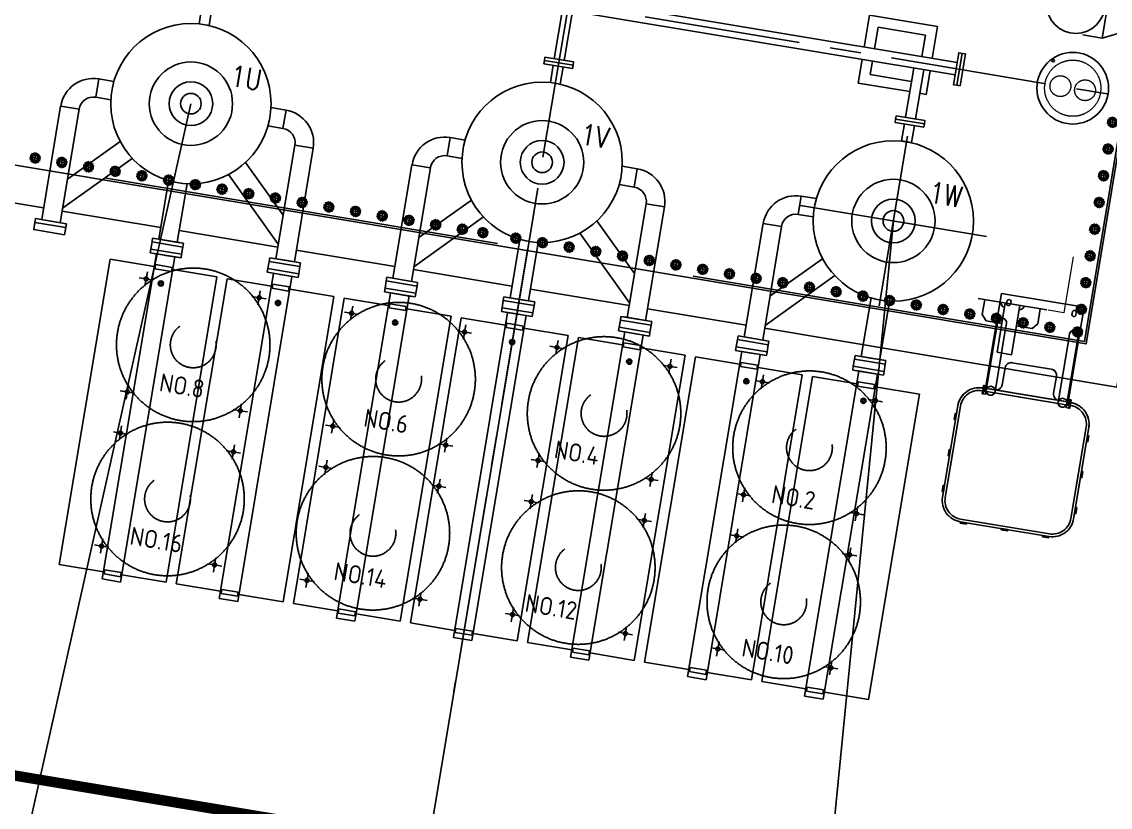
# Model space of a CAD drawing. Header units: millimetres. Extents: x 6239764 to 13047540, y 367704 to 979893.
# Drawn here: x 8304455 to 8309682, y 402356 to 406126 of the extents above; entities that cross this region are included whole.
import ezdxf
from ezdxf.enums import TextEntityAlignment as Align

# ---------------------------------------------------------------- set-up
doc = ezdxf.new("R2010")
doc.units = ezdxf.units.MM
doc.header["$LTSCALE"] = 300
for name, pattern in [('AM_ISO08W050', [18, 12, -1.5, 3, -1.5]), ('AM_ISO08W050X2', [9, 6, -0.75, 1.5, -0.75]), ('CENTER', [2, 1.25, -0.25, 0.25, -0.25]), ('DASHED', [0.75, 0.5, -0.25]), ('HIDDEN', [9.525, 6.35, -3.175])]:
    doc.linetypes.add(name, pattern=pattern)
for name, color, linetype in [('1', 7, 'Continuous'), ('25  杶奪', 114, 'Continuous'), ('30  俋窒眈燊\\M+00000D', 3, 'Continuous'), ('COOLING', 41, 'Continuous'), ('M30', 3, 'Continuous'), ('PIPE', 161, 'Continuous'), ('膘\\M+00000\\M+00000\\M+00000-2', 40, 'Continuous')]:
    doc.layers.add(name, color=color, linetype=linetype)
for name, color, linetype, lineweight in [('AM_0N', 7, 'Continuous', 50), ('AM_12N', 7, 'Continuous', 50), ('AM_7', 4, 'AM_ISO08W050', 25), ('AM_7N', 4, 'AM_ISO08W050', 25), ('AM_INV', 253, 'Continuous', 0), ('FAN-AM_0', 7, 'Continuous', 50), ('LV BUSHING-AM_4', 3, 'Continuous', 25), ('SX', 3, 'Continuous', 30), ('tank-AM_0', 7, 'Continuous', 50)]:
    doc.layers.add(name, color=color, linetype=linetype, lineweight=lineweight)
doc.styles.add('ACISOTS', font='isocp.shx', dxfattribs={"height": 1, "bigfont": 'chineset.shx'})
doc.styles.get("Standard").update_dxf_attribs({"font": 'txt8.shx', "width": 0.7, "bigfont": 'hztxt_ii.shx'})

# ---------------------------------------------------------------- blocks, each defined once
blk = doc.blocks.new('A$C1C76hucg')
at = {"layer": 'COOLING'}
for p, q in [((-7513.8, 3324.4), (-7603.8, 3324.4)), ((-7603.8, 3324.4), (-7603.8, 1742.4)), ((-7598.8, 3299.4), (-7598.8, 3279.4)), ((-7598.8, 3299.4), (-7518.8, 3299.4)), ((-7518.8, 3299.4), (-7518.8, 3279.4)), ((-7513.8, 1742.4), (-7513.8, 3324.4)), ((-7818.8, 1804.4), (-7818.8, 3289.4)), ((-7603.8, 3289.4), (-7818.8, 3289.4)), ((-7598.8, 3279.4), (-7518.8, 3279.4)), ((-7298.8, 3289.4), (-7513.8, 3289.4)), ((-7298.8, 1804.4), (-7298.8, 3289.4)), ((-7603.8, 1804.4), (-7818.8, 1804.4)), ((-7598.8, 1794.4), (-7598.8, 1814.4)), ((-7598.8, 1814.4), (-7518.8, 1814.4)), ((-7598.8, 1794.4), (-7518.8, 1794.4)), ((-7518.8, 1794.4), (-7518.8, 1814.4)), ((-7298.8, 1804.4), (-7513.8, 1804.4)), ((-7558.8, 1742.4), (-7633.8, 1742.4)), ((-7633.8, 1742.4), (-7633.8, 1724.4)), ((-7483.8, 1742.4), (-7633.8, 1742.4)), ((-7633.8, 1742.4), (-7633.8, 1724.4)), ((-7615.9, 1742.4), (-7483.8, 1742.4)), ((-7604.8, 1742.4), (-7483.8, 1742.4)), ((-7558.8, 1742.4), (-7543.3, 1742.4)), ((-7483.8, 1742.4), (-7483.8, 1724.4)), ((-7483.8, 1742.4), (-7483.8, 1724.4)), ((-7633.8, 1671.4), (-7633.8, 1689.4)), ((-7633.8, 1671.4), (-7633.8, 1689.4)), ((-7483.8, 1671.4), (-7483.8, 1689.4)), ((-7483.8, 1671.4), (-7483.8, 1689.4)), ((-7483.8, 1671.4), (-7633.8, 1671.4)), ((-7558.8, 1671.4), (-7633.8, 1671.4)), ((-7615.9, 1671.4), (-7483.8, 1671.4)), ((-7604.8, 1671.4), (-7483.8, 1671.4)), ((-7603.8, 1118.7), (-7603.8, 1671.4)), ((-7558.8, 1671.4), (-7483.8, 1671.4)), ((-7513.8, 1118.7), (-7513.8, 1671.4))]:
    blk.add_line(p, q, dxfattribs=at)
blk.add_lwpolyline([(-7633.8, 1724.4), (-7483.8, 1724.4), (-7483.8, 1689.4), (-7633.8, 1689.4)], close=True, dxfattribs=at)
blk = doc.blocks.new('*U109')
at = {"layer": 'AM_0N'}
for p, q in [((42247.3, 10176), (42229.3, 10165.7)), ((42229.3, 10165.7), (42229.3, 10144.9)), ((42229.3, 10144.9), (42247.3, 10134.5)), ((42265.3, 10165.7), (42247.3, 10176)), ((42247.3, 10134.5), (42265.3, 10144.9)), ((42265.3, 10144.9), (42265.3, 10165.7))]:
    blk.add_line(p, q, dxfattribs=at)
blk.add_circle((42247.3, 10155.3), 18, dxfattribs=at)
at = {"layer": 'AM_7N', "linetype": 'AM_ISO08W050X2'}
for p, q in [((42223.6, 10155.3), (42271.1, 10155.3)), ((42247.3, 10179), (42247.3, 10131.5))]:
    blk.add_line(p, q, dxfattribs=at)
blk = doc.blocks.new('*S108')
at = {"layer": 'AM_12N', "color": 4}
for p, q in [((42245.6, 10153.5), (42249.1, 10157)), ((42245.6, 10157), (42249.1, 10153.5))]:
    blk.add_line(p, q, dxfattribs=at)
blk.add_circle((42247.3, 10155.3), 1.75, dxfattribs=at)
blk = doc.blocks.new('A$C7B570CCE')
at = {"linetype": 'Continuous'}
for p, q in [((167.5, 0), (-167.5, 0)), ((-35, 0), (-35, -240)), ((35, 0), (35, -240)), ((135, 0), (135, -73.1)), ((35, -240), (-35, -240))]:
    blk.add_line(p, q, dxfattribs=at)
for p, q in [((-135.2, 0), (-135.2, -72.9)), ((-135.2, -72.9), (-112.2, -100)), ((-112.2, -100), (-35, -100)), ((112.2, -100), (35, -100)), ((135.2, -72.9), (112.2, -100))]:
    blk.add_line(p, q)
for centre, start, end in [((-35, 0), 180, 270), ((35, 0), 270, 0)]:
    blk.add_arc(centre, 21, start, end)
blk = doc.blocks.new('132主变')
at = {"ltscale": 0.1}
for p, q in [((6136869.1, -16704.8), (6136869.1, -10382)), ((6135159.1, -16951.7), (6134869.1, -12631.7)), ((6138579.1, -16951.7), (6138816.4, -12631.7))]:
    blk.add_line(p, q, dxfattribs=at)
for p, q in [((6135104.1, -17691.4), (6135104.1, -17576.7)), ((6135104.1, -17576.7), (6135134.8, -17576.7)), ((6135183.4, -17576.7), (6135434.1, -17576.7)), ((6135434.1, -17576.7), (6135434.1, -17691.4)), ((6135104.1, -17906.7), (6135104.1, -17751.9)), ((6135434.1, -17751.9), (6135434.1, -17906.7)), ((6135434.1, -17906.7), (6135104.1, -17906.7))]:
    blk.add_line(p, q)
at = {"layer": '1', "color": 3, "linetype": 'DASHED', "lineweight": 5, "ltscale": 50}
blk.add_lwpolyline([(6134279.1, -16923.1), (6134279.1, -16651.7), (6134356, -16651.7)], dxfattribs=at)
for centre, radius in [((6134414.5, -17721.7), 135), ((6134354.5, -17721.7), 50), ((6134474.5, -17721.7), 50)]:
    blk.add_circle(centre, radius, dxfattribs=at)
at = {"layer": '25  杶奪'}
for centre, radius in [((6135159.1, -16951.7), 200), ((6136869.1, -16951.7), 200), ((6138579.1, -16951.7), 200), ((6135159.1, -16951.7), 105), ((6136869.1, -16951.7), 105), ((6138579.1, -16951.7), 105), ((6135159.1, -16951.7), 49.5), ((6136869.1, -16951.7), 49.5), ((6138579.1, -16951.7), 49.5)]:
    blk.add_circle(centre, radius, dxfattribs=at)
at = {"layer": '30  俋窒眈燊\\M+00000D', "linetype": 'HIDDEN'}
for p, q in [((6135384.1, -17626.7), (6135183.4, -17626.7)), ((6135384.1, -17691.4), (6135384.1, -17626.7)), ((6135154.1, -17751.9), (6135154.1, -17856.7)), ((6135384.1, -17856.7), (6135384.1, -17751.9)), ((6135154.1, -17856.7), (6135384.1, -17856.7))]:
    blk.add_line(p, q, dxfattribs=at)
blk.add_lwpolyline([(6134159.1, -18013.7), (6134159.1, -16531.7), (6139703.1, -16531.7)], dxfattribs=at)
at = {"layer": '30  俋窒眈燊\\M+00000D', "color": 252}
for centre, radius in [((6134414.5, -17721.7), 172), ((6134529, -17836.2), 6)]:
    blk.add_circle(centre, radius, dxfattribs=at)
at = {"layer": 'AM_7'}
for p, q in [((6135159.1, -17364.9), (6135159.1, -16538.5)), ((6135611.6, -16951.7), (6134706.5, -16951.7))]:
    blk.add_line(p, q, dxfattribs=at)
at = {"layer": 'AM_INV', "ltscale": 0.1}
blk.add_lwpolyline([(6134199.1, -16550.9), (6134199.1, -16571.7), (6134181.1, -16571.7)], dxfattribs=at)
at = {"layer": 'COOLING'}
for p, q in [((6135114.1, -14631.7), (6135204.1, -14631.7)), ((6135114.1, -16213.7), (6135114.1, -14631.7)), ((6135204.1, -14631.7), (6135204.1, -16213.7)), ((6136824.1, -14631.7), (6136914.1, -14631.7)), ((6136824.1, -16213.7), (6136824.1, -14631.7)), ((6136914.1, -14631.7), (6136914.1, -16213.7)), ((6138624.1, -14631.7), (6138534.1, -14631.7)), ((6138534.1, -14631.7), (6138534.1, -16213.7)), ((6138624.1, -16213.7), (6138624.1, -14631.7)), ((6134899.1, -16151.7), (6134899.1, -14666.7)), ((6134899.1, -14666.7), (6135114.1, -14666.7)), ((6135119.1, -14656.7), (6135119.1, -14676.7)), ((6135199.1, -14656.7), (6135119.1, -14656.7)), ((6135199.1, -14676.7), (6135119.1, -14676.7)), ((6135199.1, -14656.7), (6135199.1, -14676.7)), ((6135204.1, -14666.7), (6135419.1, -14666.7)), ((6135419.1, -16151.7), (6135419.1, -14666.7)), ((6136609.1, -16151.7), (6136609.1, -14666.7)), ((6136609.1, -14666.7), (6136824.1, -14666.7)), ((6136829.1, -14656.7), (6136829.1, -14676.7)), ((6136909.1, -14656.7), (6136829.1, -14656.7)), ((6136909.1, -14676.7), (6136829.1, -14676.7)), ((6136909.1, -14656.7), (6136909.1, -14676.7)), ((6136914.1, -14666.7), (6137129.1, -14666.7)), ((6137129.1, -16151.7), (6137129.1, -14666.7)), ((6138319.1, -16151.7), (6138319.1, -14666.7)), ((6138534.1, -14666.7), (6138319.1, -14666.7)), ((6138539.1, -14656.7), (6138539.1, -14676.7)), ((6138539.1, -14656.7), (6138619.1, -14656.7)), ((6138539.1, -14676.7), (6138619.1, -14676.7)), ((6138619.1, -14656.7), (6138619.1, -14676.7)), ((6138839.1, -14666.7), (6138624.1, -14666.7)), ((6138839.1, -16151.7), (6138839.1, -14666.7)), ((6135119.1, -16161.7), (6135119.1, -16141.7)), ((6135199.1, -16141.7), (6135119.1, -16141.7)), ((6135199.1, -16161.7), (6135199.1, -16141.7)), ((6136829.1, -16161.7), (6136829.1, -16141.7)), ((6136909.1, -16141.7), (6136829.1, -16141.7)), ((6136909.1, -16161.7), (6136909.1, -16141.7)), ((6138539.1, -16161.7), (6138539.1, -16141.7)), ((6138539.1, -16141.7), (6138619.1, -16141.7)), ((6138619.1, -16161.7), (6138619.1, -16141.7)), ((6134899.1, -16151.7), (6135114.1, -16151.7)), ((6135199.1, -16161.7), (6135119.1, -16161.7)), ((6135204.1, -16151.7), (6135419.1, -16151.7)), ((6136609.1, -16151.7), (6136824.1, -16151.7)), ((6136909.1, -16161.7), (6136829.1, -16161.7)), ((6136914.1, -16151.7), (6137129.1, -16151.7)), ((6138534.1, -16151.7), (6138319.1, -16151.7)), ((6138539.1, -16161.7), (6138619.1, -16161.7)), ((6138839.1, -16151.7), (6138624.1, -16151.7)), ((6135084.1, -16213.7), (6135234.1, -16213.7)), ((6135205.1, -16213.7), (6135084.1, -16213.7)), ((6135216.2, -16213.7), (6135084.1, -16213.7)), ((6135084.1, -16213.7), (6135084.1, -16231.7)), ((6135084.1, -16213.7), (6135084.1, -16231.7)), ((6135159.1, -16213.7), (6135143.5, -16213.7)), ((6135159.1, -16213.7), (6135234.1, -16213.7)), ((6135234.1, -16213.7), (6135234.1, -16231.7)), ((6135234.1, -16213.7), (6135234.1, -16231.7)), ((6136794.1, -16213.7), (6136944.1, -16213.7)), ((6136915.1, -16213.7), (6136794.1, -16213.7)), ((6136926.2, -16213.7), (6136794.1, -16213.7)), ((6136794.1, -16213.7), (6136794.1, -16231.7)), ((6136794.1, -16213.7), (6136794.1, -16231.7)), ((6136794.1, -16231.7), (6136944.1, -16231.7)), ((6136944.1, -16231.7), (6136794.1, -16231.7)), ((6136794.1, -16266.7), (6136794.1, -16231.7)), ((6136869.1, -16213.7), (6136853.5, -16213.7)), ((6136869.1, -16213.7), (6136944.1, -16213.7)), ((6136944.1, -16213.7), (6136944.1, -16231.7)), ((6136944.1, -16213.7), (6136944.1, -16231.7)), ((6136944.1, -16266.7), (6136944.1, -16231.7)), ((6138579.1, -16213.7), (6138504.1, -16213.7)), ((6138504.1, -16213.7), (6138504.1, -16231.7)), ((6138654.1, -16213.7), (6138504.1, -16213.7)), ((6138504.1, -16213.7), (6138504.1, -16231.7)), ((6138521.9, -16213.7), (6138654.1, -16213.7)), ((6138533.1, -16213.7), (6138654.1, -16213.7)), ((6138579.1, -16213.7), (6138594.6, -16213.7)), ((6138654.1, -16213.7), (6138654.1, -16231.7)), ((6138654.1, -16213.7), (6138654.1, -16231.7)), ((6135084.1, -16284.7), (6135084.1, -16266.7)), ((6135084.1, -16284.7), (6135084.1, -16266.7)), ((6135216.2, -16284.7), (6135084.1, -16284.7)), ((6135205.1, -16284.7), (6135084.1, -16284.7)), ((6135159.1, -16284.7), (6135084.1, -16284.7)), ((6135084.1, -16284.7), (6135234.1, -16284.7)), ((6135114.1, -16569.3), (6135114.1, -16284.7)), ((6135159.1, -16284.7), (6135234.1, -16284.7)), ((6135204.1, -16569.3), (6135204.1, -16284.7)), ((6135234.1, -16284.7), (6135234.1, -16266.7)), ((6135234.1, -16284.7), (6135234.1, -16266.7)), ((6136794.1, -16266.7), (6136944.1, -16266.7)), ((6136794.1, -16266.7), (6136944.1, -16266.7)), ((6136944.1, -16266.7), (6136794.1, -16266.7)), ((6136944.1, -16266.7), (6136794.1, -16266.7)), ((6136944.1, -16266.7), (6136794.1, -16266.7)), ((6136944.1, -16266.7), (6136794.1, -16266.7)), ((6136794.1, -16266.7), (6136944.1, -16266.7)), ((6136794.1, -16266.7), (6136944.1, -16266.7)), ((6136794.1, -16284.7), (6136794.1, -16266.7)), ((6136794.1, -16284.7), (6136794.1, -16266.7)), ((6136926.2, -16284.7), (6136794.1, -16284.7)), ((6136915.1, -16284.7), (6136794.1, -16284.7)), ((6136869.1, -16284.7), (6136794.1, -16284.7)), ((6136794.1, -16284.7), (6136944.1, -16284.7)), ((6136824.1, -16569.3), (6136824.1, -16284.7)), ((6136869.1, -16284.7), (6136944.1, -16284.7)), ((6136914.1, -16569.3), (6136914.1, -16284.7)), ((6136944.1, -16284.7), (6136944.1, -16266.7)), ((6136944.1, -16284.7), (6136944.1, -16266.7)), ((6138504.1, -16284.7), (6138504.1, -16266.7)), ((6138504.1, -16284.7), (6138504.1, -16266.7)), ((6138654.1, -16284.7), (6138504.1, -16284.7)), ((6138579.1, -16284.7), (6138504.1, -16284.7)), ((6138521.9, -16284.7), (6138654.1, -16284.7)), ((6138533.1, -16284.7), (6138654.1, -16284.7)), ((6138534.1, -16569.3), (6138534.1, -16284.7)), ((6138579.1, -16284.7), (6138654.1, -16284.7)), ((6138624.1, -16569.3), (6138624.1, -16284.7)), ((6138654.1, -16284.7), (6138654.1, -16266.7)), ((6138654.1, -16284.7), (6138654.1, -16266.7)), ((6139074.1, -16284.7), (6139074.1, -16266.7)), ((6139074.1, -16284.7), (6139074.1, -16266.7)), ((6139224.1, -16284.7), (6139074.1, -16284.7)), ((6139149.1, -16284.7), (6139074.1, -16284.7)), ((6139091.9, -16284.7), (6139224.1, -16284.7)), ((6139103.1, -16284.7), (6139224.1, -16284.7)), ((6139104.1, -16837.4), (6139104.1, -16284.7)), ((6139149.1, -16284.7), (6139224.1, -16284.7)), ((6139194.1, -16837.4), (6139194.1, -16284.7)), ((6139224.1, -16284.7), (6139224.1, -16266.7)), ((6139224.1, -16284.7), (6139224.1, -16266.7)), ((6135393.6, -16646.4), (6135684.1, -16356)), ((6136634.5, -16646.4), (6136344.1, -16356)), ((6137103.6, -16646.4), (6137394.1, -16356)), ((6138344.5, -16646.4), (6138054.1, -16356)), ((6138813.6, -16646.4), (6139104.1, -16356)), ((6135464.3, -16717.1), (6135684.1, -16497.4)), ((6136563.8, -16717.1), (6136344.1, -16497.4)), ((6137174.3, -16717.1), (6137394.1, -16497.4)), ((6138273.8, -16717.1), (6138054.1, -16497.4)), ((6138884.3, -16717.1), (6139104.1, -16497.4)), ((6135773.6, -16837.4), (6135684.5, -16837.4)), ((6136254.5, -16837.4), (6136343.6, -16837.4)), ((6137483.6, -16837.4), (6137394.5, -16837.4)), ((6137964.5, -16837.4), (6138053.6, -16837.4)), ((6139193.6, -16837.4), (6139104.5, -16837.4)), ((6135541.5, -16907.1), (6135614.8, -16907.1)), ((6135614.8, -16907.1), (6135541.5, -16907.1)), ((6135614.8, -16996.2), (6135614.8, -16907.1)), ((6136413.4, -16907.1), (6136486.6, -16907.1)), ((6136413.4, -16996.2), (6136413.4, -16907.1)), ((6137251.5, -16907.1), (6137324.8, -16907.1)), ((6137324.8, -16907.1), (6137251.5, -16907.1)), ((6137324.8, -16996.2), (6137324.8, -16907.1)), ((6138123.4, -16907.1), (6138196.6, -16907.1)), ((6138123.4, -16996.2), (6138123.4, -16907.1)), ((6138961.5, -16907.1), (6139034.8, -16907.1)), ((6139034.8, -16907.1), (6138961.5, -16907.1)), ((6139034.8, -16996.2), (6139034.8, -16907.1)), ((6135541.5, -16996.2), (6135614.8, -16996.2)), ((6135614.8, -16996.2), (6135541.5, -16996.2)), ((6136413.4, -16996.2), (6136486.6, -16996.2)), ((6137251.5, -16996.2), (6137324.8, -16996.2)), ((6137324.8, -16996.2), (6137251.5, -16996.2)), ((6138123.4, -16996.2), (6138196.6, -16996.2)), ((6138961.5, -16996.2), (6139034.8, -16996.2)), ((6139034.8, -16996.2), (6138961.5, -16996.2))]:
    blk.add_line(p, q, dxfattribs=at)
for points in [[(6135234.1, -16231.7), (6135084.1, -16231.7), (6135084.1, -16266.7), (6135234.1, -16266.7)], [(6138504.1, -16231.7), (6138654.1, -16231.7), (6138654.1, -16266.7), (6138504.1, -16266.7)], [(6139074.1, -16231.7), (6139224.1, -16231.7), (6139224.1, -16266.7), (6139074.1, -16266.7)]]:
    blk.add_lwpolyline(points, close=True, dxfattribs=at)
for centre, radius in [((6135159.1, -16076.7), 12.5), ((6135159.1, -16076.7), 7), ((6135159.1, -16076.7), 6), ((6135729.1, -16076.7), 12.5), ((6135729.1, -16076.7), 7), ((6135729.1, -16076.7), 6), ((6136299.1, -16076.7), 12.5), ((6136299.1, -16076.7), 7), ((6136299.1, -16076.7), 6), ((6136869.1, -16076.7), 12.5), ((6136869.1, -16076.7), 7), ((6136869.1, -16076.7), 6), ((6137439.1, -16076.7), 12.5), ((6137439.1, -16076.7), 7), ((6137439.1, -16076.7), 6), ((6138009.1, -16076.7), 12.5), ((6138009.1, -16076.7), 7), ((6138009.1, -16076.7), 6), ((6138579.1, -16076.7), 12.5), ((6138579.1, -16076.7), 7), ((6138579.1, -16076.7), 6)]:
    blk.add_circle(centre, radius, dxfattribs=at)
for centre, radius, start, end in [((6135614.8, -16837.4), 158.8, 270, 0), ((6135614.8, -16837.4), 69.8, 270, 0), ((6136413.4, -16837.4), 158.8, 180, 270), ((6136413.4, -16837.4), 69.8, 180, 270), ((6137324.8, -16837.4), 158.8, 270, 0), ((6137324.8, -16837.4), 69.8, 270, 0), ((6138123.4, -16837.4), 158.8, 180, 270), ((6138123.4, -16837.4), 69.8, 180, 270), ((6139034.8, -16837.4), 158.8, 270, 0), ((6139034.8, -16837.4), 69.8, 270, 0)]:
    blk.add_arc(centre, radius, start, end, dxfattribs=at)
at = {"layer": 'FAN-AM_0', "color": 171, "linetype": 'DASHED', "lineweight": -2, "ltscale": 3}
for p, q in [((6135102.6, -14786.7), (6135068.1, -14786.7)), ((6135102.6, -14786.7), (6135102.6, -14752.2)), ((6135102.6, -14786.7), (6135137.1, -14786.7)), ((6135102.6, -14786.7), (6135102.6, -14821.2)), ((6135652.6, -14786.7), (6135618.1, -14786.7)), ((6135652.6, -14786.7), (6135652.6, -14752.2)), ((6135652.6, -14786.7), (6135652.6, -14821.2)), ((6135652.6, -14786.7), (6135687.1, -14786.7)), ((6136102.6, -14786.7), (6136068.1, -14786.7)), ((6136102.6, -14786.7), (6136102.6, -14752.2)), ((6136102.6, -14786.7), (6136137.1, -14786.7)), ((6136102.6, -14786.7), (6136102.6, -14821.2)), ((6136652.6, -14786.7), (6136618.1, -14786.7)), ((6136652.6, -14786.7), (6136652.6, -14752.2)), ((6136652.6, -14786.7), (6136652.6, -14821.2)), ((6136652.6, -14786.7), (6136687.1, -14786.7)), ((6137102.6, -14786.7), (6137068.1, -14786.7)), ((6137102.6, -14786.7), (6137102.6, -14752.2)), ((6137102.6, -14786.7), (6137137.1, -14786.7)), ((6137102.6, -14786.7), (6137102.6, -14821.2)), ((6137652.6, -14786.7), (6137618.1, -14786.7)), ((6137652.6, -14786.7), (6137652.6, -14752.2)), ((6137652.6, -14786.7), (6137652.6, -14821.2)), ((6137652.6, -14786.7), (6137687.1, -14786.7)), ((6138102.6, -14786.7), (6138068.1, -14786.7)), ((6138102.6, -14786.7), (6138102.6, -14752.2)), ((6138102.6, -14786.7), (6138137.1, -14786.7)), ((6138102.6, -14786.7), (6138102.6, -14821.2)), ((6138652.6, -14786.7), (6138618.1, -14786.7)), ((6138652.6, -14786.7), (6138652.6, -14752.2)), ((6138652.6, -14786.7), (6138652.6, -14821.2)), ((6138652.6, -14786.7), (6138687.1, -14786.7)), ((6135102.6, -15336.7), (6135102.6, -15302.2)), ((6135652.6, -15336.7), (6135652.6, -15302.2)), ((6136102.6, -15336.7), (6136102.6, -15302.2)), ((6136652.6, -15336.7), (6136652.6, -15302.2)), ((6137102.6, -15336.7), (6137102.6, -15302.2)), ((6137652.6, -15336.7), (6137652.6, -15302.2)), ((6138102.6, -15336.7), (6138102.6, -15302.2)), ((6138652.6, -15336.7), (6138652.6, -15302.2)), ((6135102.6, -15336.7), (6135068.1, -15336.7)), ((6135102.6, -15336.7), (6135102.6, -15371.2)), ((6135102.6, -15336.7), (6135137.1, -15336.7)), ((6135652.6, -15336.7), (6135618.1, -15336.7)), ((6135652.6, -15336.7), (6135687.1, -15336.7)), ((6135652.6, -15336.7), (6135652.6, -15371.2)), ((6136102.6, -15336.7), (6136068.1, -15336.7)), ((6136102.6, -15336.7), (6136102.6, -15371.2)), ((6136102.6, -15336.7), (6136137.1, -15336.7)), ((6136652.6, -15336.7), (6136618.1, -15336.7)), ((6136652.6, -15336.7), (6136687.1, -15336.7)), ((6136652.6, -15336.7), (6136652.6, -15371.2)), ((6137102.6, -15336.7), (6137068.1, -15336.7)), ((6137102.6, -15336.7), (6137102.6, -15371.2)), ((6137102.6, -15336.7), (6137137.1, -15336.7)), ((6137652.6, -15336.7), (6137618.1, -15336.7)), ((6137652.6, -15336.7), (6137687.1, -15336.7)), ((6137652.6, -15336.7), (6137652.6, -15371.2)), ((6138102.6, -15336.7), (6138068.1, -15336.7)), ((6138102.6, -15336.7), (6138102.6, -15371.2)), ((6138102.6, -15336.7), (6138137.1, -15336.7)), ((6138652.6, -15336.7), (6138618.1, -15336.7)), ((6138652.6, -15336.7), (6138687.1, -15336.7)), ((6138652.6, -15336.7), (6138652.6, -15371.2)), ((6135102.6, -15536.7), (6135102.6, -15502.2)), ((6135652.6, -15536.7), (6135652.6, -15502.2)), ((6136102.6, -15536.7), (6136102.6, -15502.2)), ((6136652.6, -15536.7), (6136652.6, -15502.2)), ((6137102.6, -15536.7), (6137102.6, -15502.2)), ((6137652.6, -15536.7), (6137652.6, -15502.2)), ((6138102.6, -15536.7), (6138102.6, -15502.2)), ((6138652.6, -15536.7), (6138652.6, -15502.2)), ((6135102.6, -15536.7), (6135068.1, -15536.7)), ((6135102.6, -15536.7), (6135137.1, -15536.7)), ((6135102.6, -15536.7), (6135102.6, -15571.2)), ((6135652.6, -15536.7), (6135618.1, -15536.7)), ((6135652.6, -15536.7), (6135652.6, -15571.2)), ((6135652.6, -15536.7), (6135687.1, -15536.7)), ((6136102.6, -15536.7), (6136068.1, -15536.7)), ((6136102.6, -15536.7), (6136137.1, -15536.7)), ((6136102.6, -15536.7), (6136102.6, -15571.2)), ((6136652.6, -15536.7), (6136618.1, -15536.7)), ((6136652.6, -15536.7), (6136652.6, -15571.2)), ((6136652.6, -15536.7), (6136687.1, -15536.7)), ((6137102.6, -15536.7), (6137068.1, -15536.7)), ((6137102.6, -15536.7), (6137137.1, -15536.7)), ((6137102.6, -15536.7), (6137102.6, -15571.2)), ((6137652.6, -15536.7), (6137618.1, -15536.7)), ((6137652.6, -15536.7), (6137652.6, -15571.2)), ((6137652.6, -15536.7), (6137687.1, -15536.7)), ((6138102.6, -15536.7), (6138068.1, -15536.7)), ((6138102.6, -15536.7), (6138137.1, -15536.7)), ((6138102.6, -15536.7), (6138102.6, -15571.2)), ((6138652.6, -15536.7), (6138618.1, -15536.7)), ((6138652.6, -15536.7), (6138652.6, -15571.2)), ((6138652.6, -15536.7), (6138687.1, -15536.7)), ((6135102.6, -16086.7), (6135068.1, -16086.7)), ((6135102.6, -16086.7), (6135102.6, -16052.2)), ((6135102.6, -16086.7), (6135102.6, -16121.2)), ((6135102.6, -16086.7), (6135137.1, -16086.7)), ((6135652.6, -16086.7), (6135618.1, -16086.7)), ((6135652.6, -16086.7), (6135652.6, -16052.2)), ((6135652.6, -16086.7), (6135687.1, -16086.7)), ((6135652.6, -16086.7), (6135652.6, -16121.2)), ((6136102.6, -16086.7), (6136068.1, -16086.7)), ((6136102.6, -16086.7), (6136102.6, -16052.2)), ((6136102.6, -16086.7), (6136102.6, -16121.2)), ((6136102.6, -16086.7), (6136137.1, -16086.7)), ((6136652.6, -16086.7), (6136618.1, -16086.7)), ((6136652.6, -16086.7), (6136652.6, -16052.2)), ((6136652.6, -16086.7), (6136687.1, -16086.7)), ((6136652.6, -16086.7), (6136652.6, -16121.2)), ((6137102.6, -16086.7), (6137068.1, -16086.7)), ((6137102.6, -16086.7), (6137102.6, -16052.2)), ((6137102.6, -16086.7), (6137102.6, -16121.2)), ((6137102.6, -16086.7), (6137137.1, -16086.7)), ((6137652.6, -16086.7), (6137618.1, -16086.7)), ((6137652.6, -16086.7), (6137652.6, -16052.2)), ((6137652.6, -16086.7), (6137687.1, -16086.7)), ((6137652.6, -16086.7), (6137652.6, -16121.2)), ((6138102.6, -16086.7), (6138068.1, -16086.7)), ((6138102.6, -16086.7), (6138102.6, -16052.2)), ((6138102.6, -16086.7), (6138102.6, -16121.2)), ((6138102.6, -16086.7), (6138137.1, -16086.7)), ((6138652.6, -16086.7), (6138618.1, -16086.7)), ((6138652.6, -16086.7), (6138652.6, -16052.2)), ((6138652.6, -16086.7), (6138687.1, -16086.7)), ((6138652.6, -16086.7), (6138652.6, -16121.2))]:
    blk.add_line(p, q, dxfattribs=at)
at = {"layer": 'FAN-AM_0', "color": 171, "linetype": 'DASHED', "lineweight": -2, "ltscale": 30}
for centre in [(6135377.6, -15061.7), (6136377.6, -15061.7), (6137377.6, -15061.7), (6138377.6, -15061.7), (6135377.6, -15811.7), (6136377.6, -15811.7), (6137377.6, -15811.7), (6138377.6, -15811.7)]:
    blk.add_circle(centre, 368.5, dxfattribs=at)
at = {"layer": 'FAN-AM_0', "color": 171, "linetype": 'DASHED', "lineweight": -2, "ltscale": 3}
for centre, radius in [((6135102.6, -14786.7), 9.5), ((6135652.6, -14786.7), 9.5), ((6136102.6, -14786.7), 9.5), ((6136652.6, -14786.7), 9.5), ((6137102.6, -14786.7), 9.5), ((6137652.6, -14786.7), 9.5), ((6138102.6, -14786.7), 9.5), ((6138652.6, -14786.7), 9.5), ((6135377.6, -15061.7), 110), ((6136377.6, -15061.7), 110), ((6137377.6, -15061.7), 110), ((6138377.6, -15061.7), 110), ((6135102.6, -15336.7), 9.5), ((6135652.6, -15336.7), 9.5), ((6136102.6, -15336.7), 9.5), ((6136652.6, -15336.7), 9.5), ((6137102.6, -15336.7), 9.5), ((6137652.6, -15336.7), 9.5), ((6138102.6, -15336.7), 9.5), ((6138652.6, -15336.7), 9.5), ((6135102.6, -15536.7), 9.5), ((6135652.6, -15536.7), 9.5), ((6136102.6, -15536.7), 9.5), ((6136652.6, -15536.7), 9.5), ((6137102.6, -15536.7), 9.5), ((6137652.6, -15536.7), 9.5), ((6138102.6, -15536.7), 9.5), ((6138652.6, -15536.7), 9.5), ((6135377.6, -15811.7), 110), ((6136377.6, -15811.7), 110), ((6137377.6, -15811.7), 110), ((6138377.6, -15811.7), 110), ((6135102.6, -16086.7), 9.5), ((6135652.6, -16086.7), 9.5), ((6136102.6, -16086.7), 9.5), ((6136652.6, -16086.7), 9.5), ((6137102.6, -16086.7), 9.5), ((6137652.6, -16086.7), 9.5), ((6138102.6, -16086.7), 9.5), ((6138652.6, -16086.7), 9.5)]:
    blk.add_circle(centre, radius, dxfattribs=at)
at = {"layer": 'LV BUSHING-AM_4', "color": 6}
for q in [(6134234.2, -18021.7), (6134314.7, -18261.7), (6134408.3, -17981.7)]:
    blk.add_line((6134314.7, -17981.7), q, dxfattribs=at)
blk.add_circle((6134466.2, -18121.7), 140, dxfattribs=at)
at = {"layer": 'M30', "color": 253}
for points in [[(6133969.1, -18013.7), (6133969.1, -16341.7), (6135684.1, -16341.7)], [(6135774.1, -16341.7), (6136254.1, -16341.7)], [(6136344.1, -16341.7), (6136824.1, -16341.7)], [(6136914.1, -16341.7), (6137394.1, -16341.7)], [(6137484.1, -16341.7), (6137964.1, -16341.7)], [(6138054.1, -16341.7), (6138534.1, -16341.7)], [(6138624.1, -16341.7), (6139104.1, -16341.7)], [(6139194.1, -16341.7), (6139703.1, -16341.7)], [(6134149.1, -18013.7), (6134149.1, -16521.7), (6139703.1, -16521.7)]]:
    blk.add_lwpolyline(points, dxfattribs=at)
for centre in [(6135159.1, -16951.7), (6136869.1, -16951.7), (6138579.1, -16951.7)]:
    blk.add_circle(centre, 385, dxfattribs=at)
at = {"layer": 'PIPE'}
for p, q in [((6139213.8, -17691.4), (6134982.2, -17691.4)), ((6139213.8, -17751.9), (6134982.2, -17751.9))]:
    blk.add_line(p, q, dxfattribs=at)
for points in [[(6135183.4, -17419.7), (6135183.4, -17336.7), (6135134.8, -17336.7), (6135134.8, -17419.7)], [(6136893.4, -17419.7), (6136893.4, -17336.7), (6136844.8, -17336.7), (6136844.8, -17419.7)], [(6138603.4, -17419.7), (6138603.4, -17336.7), (6138554.8, -17336.7), (6138554.8, -17419.7)], [(6135134.8, -17451.7), (6135134.8, -17691.4)], [(6135183.4, -17691.4), (6135183.4, -17451.7)], [(6136844.8, -17451.7), (6136844.8, -17691.4)], [(6136893.4, -17691.4), (6136893.4, -17451.7)]]:
    blk.add_lwpolyline(points, dxfattribs=at)
for points in [[(6135229.1, -17419.7), (6135089.1, -17419.7), (6135089.1, -17435.7), (6135229.1, -17435.7)], [(6135229.1, -17451.7), (6135089.1, -17451.7), (6135089.1, -17435.7), (6135229.1, -17435.7)], [(6136939.1, -17419.7), (6136799.1, -17419.7), (6136799.1, -17435.7), (6136939.1, -17435.7)], [(6136939.1, -17451.7), (6136799.1, -17451.7), (6136799.1, -17435.7), (6136939.1, -17435.7)], [(6134950.2, -17644.2), (6134966.2, -17644.2), (6134966.2, -17799.2), (6134950.2, -17799.2)], [(6134982.2, -17644.2), (6134966.2, -17644.2), (6134966.2, -17799.2), (6134982.2, -17799.2)]]:
    blk.add_lwpolyline(points, close=True, dxfattribs=at)
at = {"layer": 'SX', "linetype": 'CENTER', "lineweight": -3, "ltscale": 2}
for p, q in [((6136869.1, -21326.5), (6136869.1, -14376.2)), ((6142496.1, -17721.7), (6133642.3, -17721.7))]:
    blk.add_line(p, q, dxfattribs=at)
at = {"layer": 'SX', "const_width": 50}
blk.add_lwpolyline([(6142669.1, -13631.7), (6133469.1, -13631.7)], dxfattribs=at)
at = {"layer": '膘\\M+00000\\M+00000\\M+00000-2'}
for p, q in [((6134504.1, -16232.4), (6134173.1, -16232.4)), ((6134504.1, -16217.9), (6134175.7, -16217.9)), ((6134504.1, -16217.9), (6134175.7, -16217.9)), ((6134180.7, -16218.7), (6134192.7, -16218.7)), ((6134180.7, -16218.7), (6134192.7, -16218.7)), ((6134180.7, -16219.4), (6134192.7, -16219.4)), ((6134180.7, -16219.4), (6134192.7, -16219.4)), ((6134180.7, -16229.4), (6134192.7, -16229.4)), ((6134180.7, -16229.4), (6134192.7, -16229.4)), ((6134180.7, -16230.2), (6134192.7, -16230.2)), ((6134180.7, -16230.2), (6134192.7, -16230.2)), ((6134188.1, -16232.4), (6134188.1, -16494.4)), ((6134192.7, -16494.4), (6134192.7, -16224.4)), ((6134504.1, -16232.4), (6134208.9, -16232.4)), ((6134235.4, -16224.4), (6134235.4, -16512.3)), ((6134274.1, -16217.9), (6134602.4, -16217.9)), ((6134274.1, -16217.9), (6134602.4, -16217.9)), ((6134274.1, -16232.4), (6134569.3, -16232.4)), ((6134274.1, -16232.4), (6134605.1, -16232.4)), ((6134542.7, -16224.4), (6134542.7, -16512.3)), ((6134597.4, -16218.7), (6134585.4, -16218.7)), ((6134597.4, -16218.7), (6134585.4, -16218.7)), ((6134597.4, -16219.4), (6134585.4, -16219.4)), ((6134597.4, -16219.4), (6134585.4, -16219.4)), ((6134585.4, -16494.4), (6134585.4, -16224.4)), ((6134597.4, -16229.4), (6134585.4, -16229.4)), ((6134597.4, -16229.4), (6134585.4, -16229.4)), ((6134597.4, -16230.2), (6134585.4, -16230.2)), ((6134597.4, -16230.2), (6134585.4, -16230.2)), ((6134590.1, -16232.4), (6134590.1, -16494.4)), ((6134188.1, -16551.4), (6134188.1, -16494.4)), ((6134192.7, -16551.4), (6134192.7, -16494.4)), ((6134235.4, -16555.9), (6134235.4, -16512.3)), ((6134235.4, -16512.3), (6134235.4, -16555.9)), ((6134542.7, -16555.9), (6134542.7, -16512.3)), ((6134542.7, -16512.3), (6134542.7, -16555.9)), ((6134585.4, -16551.4), (6134585.4, -16494.4)), ((6134590.1, -16494.4), (6134590.1, -16693.9)), ((6134188.1, -16551.4), (6134188.1, -16693.9)), ((6134192.7, -16544.4), (6134192.7, -16555.9)), ((6134585.4, -16544.4), (6134585.4, -16555.9)), ((6134188.1, -16693.9), (6134590.1, -16693.9))]:
    blk.add_line(p, q, dxfattribs=at)
for points in [[(6134174.1, -15580.4), (6134174.1, -15574.4), (6134204.1, -15574.4), (6134204.1, -15580.4)], [(6134174.1, -15580.4), (6134174.1, -15574.4), (6134204.1, -15574.4), (6134204.1, -15580.4)], [(6134174.1, -15580.4), (6134174.1, -15574.4), (6134204.1, -15574.4), (6134204.1, -15580.4)], [(6134174.1, -15580.4), (6134174.1, -15574.4), (6134204.1, -15574.4), (6134204.1, -15580.4)], [(6134374.1, -15580.4), (6134374.1, -15574.4), (6134404.1, -15574.4), (6134404.1, -15580.4)], [(6134374.1, -15580.4), (6134374.1, -15574.4), (6134404.1, -15574.4), (6134404.1, -15580.4)], [(6134374.1, -15580.4), (6134374.1, -15574.4), (6134404.1, -15574.4), (6134404.1, -15580.4)], [(6134374.1, -15580.4), (6134374.1, -15574.4), (6134404.1, -15574.4), (6134404.1, -15580.4)], [(6134574.1, -15580.4), (6134574.1, -15574.4), (6134604.1, -15574.4), (6134604.1, -15580.4)], [(6134574.1, -15580.4), (6134574.1, -15574.4), (6134604.1, -15574.4), (6134604.1, -15580.4)], [(6134574.1, -15580.4), (6134574.1, -15574.4), (6134604.1, -15574.4), (6134604.1, -15580.4)], [(6134574.1, -15580.4), (6134574.1, -15574.4), (6134604.1, -15574.4), (6134604.1, -15580.4)], [(6134070.1, -15739.4), (6134064.1, -15739.4), (6134064.1, -15709.4), (6134070.1, -15709.4)], [(6134070.1, -15739.4), (6134064.1, -15739.4), (6134064.1, -15709.4), (6134070.1, -15709.4)], [(6134070.1, -15739.4), (6134064.1, -15739.4), (6134064.1, -15709.4), (6134070.1, -15709.4)], [(6134070.1, -15739.4), (6134064.1, -15739.4), (6134064.1, -15709.4), (6134070.1, -15709.4)], [(6134708.1, -15739.4), (6134714.1, -15739.4), (6134714.1, -15709.4), (6134708.1, -15709.4)], [(6134708.1, -15739.4), (6134714.1, -15739.4), (6134714.1, -15709.4), (6134708.1, -15709.4)], [(6134708.1, -15739.4), (6134714.1, -15739.4), (6134714.1, -15709.4), (6134708.1, -15709.4)], [(6134708.1, -15739.4), (6134714.1, -15739.4), (6134714.1, -15709.4), (6134708.1, -15709.4)], [(6134070.1, -15914.4), (6134064.1, -15914.4), (6134064.1, -15884.4), (6134070.1, -15884.4)], [(6134070.1, -15914.4), (6134064.1, -15914.4), (6134064.1, -15884.4), (6134070.1, -15884.4)], [(6134070.1, -15914.4), (6134064.1, -15914.4), (6134064.1, -15884.4), (6134070.1, -15884.4)], [(6134070.1, -15914.4), (6134064.1, -15914.4), (6134064.1, -15884.4), (6134070.1, -15884.4)], [(6134708.1, -15914.4), (6134714.1, -15914.4), (6134714.1, -15884.4), (6134708.1, -15884.4)], [(6134708.1, -15914.4), (6134714.1, -15914.4), (6134714.1, -15884.4), (6134708.1, -15884.4)], [(6134708.1, -15914.4), (6134714.1, -15914.4), (6134714.1, -15884.4), (6134708.1, -15884.4)], [(6134708.1, -15914.4), (6134714.1, -15914.4), (6134714.1, -15884.4), (6134708.1, -15884.4)], [(6134070.1, -16089.4), (6134064.1, -16089.4), (6134064.1, -16059.4), (6134070.1, -16059.4)], [(6134070.1, -16089.4), (6134064.1, -16089.4), (6134064.1, -16059.4), (6134070.1, -16059.4)], [(6134070.1, -16089.4), (6134064.1, -16089.4), (6134064.1, -16059.4), (6134070.1, -16059.4)], [(6134070.1, -16089.4), (6134064.1, -16089.4), (6134064.1, -16059.4), (6134070.1, -16059.4)], [(6134708.1, -16089.4), (6134714.1, -16089.4), (6134714.1, -16059.4), (6134708.1, -16059.4)], [(6134708.1, -16089.4), (6134714.1, -16089.4), (6134714.1, -16059.4), (6134708.1, -16059.4)], [(6134708.1, -16089.4), (6134714.1, -16089.4), (6134714.1, -16059.4), (6134708.1, -16059.4)], [(6134708.1, -16089.4), (6134714.1, -16089.4), (6134714.1, -16059.4), (6134708.1, -16059.4)], [(6134180.7, -16244.4), (6134175.7, -16244.4), (6134175.7, -16204.4), (6134180.7, -16204.4)], [(6134180.7, -16244.4), (6134175.7, -16244.4), (6134175.7, -16204.4), (6134180.7, -16204.4)], [(6134180.7, -16244.4), (6134180.7, -16204.4), (6134192.7, -16204.4), (6134192.7, -16244.4)], [(6134180.7, -16244.4), (6134180.7, -16204.4), (6134192.7, -16204.4), (6134192.7, -16244.4)], [(6134597.4, -16244.4), (6134597.4, -16204.4), (6134585.4, -16204.4), (6134585.4, -16244.4)], [(6134597.4, -16244.4), (6134597.4, -16204.4), (6134585.4, -16204.4), (6134585.4, -16244.4)], [(6134597.4, -16244.4), (6134602.4, -16244.4), (6134602.4, -16204.4), (6134597.4, -16204.4)], [(6134597.4, -16244.4), (6134602.4, -16244.4), (6134602.4, -16204.4), (6134597.4, -16204.4)]]:
    blk.add_lwpolyline(points, close=True, dxfattribs=at)
for points in [[(6134708.1, -15991.2), (6134708.1, -15683.4, 0.414214), (6134605.1, -15580.4), (6134173.1, -15580.4, 0.414214), (6134070.1, -15683.4), (6134070.1, -16127.9, 0.414214), (6134173.1, -16230.9), (6134175.7, -16230.9)], [(6134708.1, -15991.2), (6134708.1, -15683.4, 0.414214), (6134605.1, -15580.4), (6134173.1, -15580.4, 0.414214), (6134070.1, -15683.4), (6134070.1, -16127.9, 0.414214), (6134173.1, -16230.9), (6134175.7, -16230.9)], [(6134708.1, -15991.2), (6134708.1, -15683.4, 0.414214), (6134605.1, -15580.4), (6134173.1, -15580.4, 0.414214), (6134070.1, -15683.4), (6134070.1, -16127.9, 0.404028), (6134173.1, -16232.4), (6134175.7, -16232.4)], [(6134070.1, -15991.2), (6134070.1, -15683.4, -0.414214), (6134173.1, -15580.4), (6134605.1, -15580.4, -0.414214), (6134708.1, -15683.4), (6134708.1, -16127.9, -0.414214), (6134605.1, -16230.9), (6134602.4, -16230.9)], [(6134070.1, -15991.2), (6134070.1, -15683.4, -0.414214), (6134173.1, -15580.4), (6134605.1, -15580.4, -0.414214), (6134708.1, -15683.4), (6134708.1, -16127.9, -0.414214), (6134605.1, -16230.9), (6134602.4, -16230.9)], [(6134070.1, -15991.2), (6134070.1, -15683.4, -0.414214), (6134173.1, -15580.4), (6134605.1, -15580.4, -0.414214), (6134708.1, -15683.4), (6134708.1, -16127.9, -0.404028), (6134605.1, -16232.4), (6134602.4, -16232.4)], [(6134695.1, -15991.2), (6134695.1, -15683.4, 0.414214), (6134605.1, -15593.4), (6134173.1, -15593.4, 0.414214), (6134083.1, -15683.4), (6134083.1, -16127.9, 0.414214), (6134173.1, -16217.9), (6134175.7, -16217.9)], [(6134695.1, -15991.2), (6134695.1, -15683.4, 0.414214), (6134605.1, -15593.4), (6134173.1, -15593.4, 0.414214), (6134083.1, -15683.4), (6134083.1, -16127.9, 0.414214), (6134173.1, -16217.9), (6134175.7, -16217.9)], [(6134695.1, -15991.2), (6134695.1, -15683.4, 0.414214), (6134605.1, -15593.4), (6134173.1, -15593.4, 0.414214), (6134083.1, -15683.4), (6134083.1, -16127.9, 0.414214), (6134173.1, -16217.9), (6134175.7, -16217.9)], [(6134695.1, -15991.2), (6134695.1, -15683.4, 0.414214), (6134605.1, -15593.4), (6134173.1, -15593.4, 0.414214), (6134083.1, -15683.4), (6134083.1, -16127.9, 0.414214), (6134173.1, -16217.9), (6134175.7, -16217.9)], [(6134083.1, -15991.2), (6134083.1, -15683.4, -0.414214), (6134173.1, -15593.4), (6134605.1, -15593.4, -0.414214), (6134695.1, -15683.4), (6134695.1, -16127.9, -0.414214), (6134605.1, -16217.9), (6134602.4, -16217.9)], [(6134083.1, -15991.2), (6134083.1, -15683.4, -0.414214), (6134173.1, -15593.4), (6134605.1, -15593.4, -0.414214), (6134695.1, -15683.4), (6134695.1, -16127.9, -0.414214), (6134605.1, -16217.9), (6134602.4, -16217.9)], [(6134083.1, -15991.2), (6134083.1, -15683.4, -0.414214), (6134173.1, -15593.4), (6134605.1, -15593.4, -0.414214), (6134695.1, -15683.4), (6134695.1, -16127.9, -0.414214), (6134605.1, -16217.9), (6134602.4, -16217.9)], [(6134083.1, -15991.2), (6134083.1, -15683.4, -0.414214), (6134173.1, -15593.4), (6134605.1, -15593.4, -0.414214), (6134695.1, -15683.4), (6134695.1, -16127.9, -0.414214), (6134605.1, -16217.9), (6134602.4, -16217.9)], [(6134233.9, -16232.4), (6134234.1, -16232.4, -0.414214), (6134264.1, -16262.4), (6134264.1, -16344.4, 0.414214), (6134294.1, -16374.4), (6134484.1, -16374.4, 0.184483), (6134504.1, -16366.8, 0.184483)], [(6134544.3, -16232.4), (6134544.1, -16232.4, 0.414214), (6134514.1, -16262.4), (6134514.1, -16344.4, -0.414214), (6134484.1, -16374.4), (6134294.1, -16374.4, -0.184483), (6134274.1, -16366.8, -0.184483)], [(6134239.6, -16664.4), (6134239.6, -16648.4, 0.736842), (6134220.6, -16648.4), (6134220.6, -16664.4, 0.736842), (6134239.6, -16664.4, 0)], [(6134557.6, -16664.4), (6134557.6, -16648.4, 0.736842), (6134538.6, -16648.4), (6134538.6, -16664.4, 0.736842), (6134557.6, -16664.4, 0)]]:
    blk.add_lwpolyline(points, format="xyb", dxfattribs=at)
for points in [[(6134194.3, -16216.4), (6134188.1, -16216.4), (6134188.1, -16232.4), (6134194.3, -16232.4)], [(6134194.3, -16216.4), (6134188.1, -16216.4), (6134188.1, -16232.4), (6134194.3, -16232.4)], [(6134583.9, -16216.4), (6134590.1, -16216.4), (6134590.1, -16232.4), (6134583.9, -16232.4)], [(6134583.9, -16216.4), (6134590.1, -16216.4), (6134590.1, -16232.4), (6134583.9, -16232.4)]]:
    blk.add_lwpolyline(points, dxfattribs=at)
for centre in [(6134214.1, -16224.4), (6134214.1, -16224.4), (6134564.1, -16224.4), (6134564.1, -16224.4)]:
    blk.add_circle(centre, 21.4, dxfattribs=at)
for centre, radius, start, end in [((6134214.1, -16224.4), 21.4, 0, 180), ((6134214.1, -16224.4), 21.4, 0, 180), ((6134564.1, -16224.4), 21.4, 0, 180), ((6134564.1, -16224.4), 21.4, 0, 180), ((6134214.1, -16555.9), 21.4, 180, 0), ((6134214.1, -16555.9), 21.3, 180, 0), ((6134564.1, -16555.9), 21.4, 180, 0), ((6134564.1, -16555.9), 21.3, 180, 0)]:
    blk.add_arc(centre, radius, start, end, dxfattribs=at)
at = {"layer": '25  杶奪', "xscale": -1, "rotation": 180}
blk.add_blockref('A$C7B570CCE', (6134529.1, -16651.7), dxfattribs=at)
at = {"layer": 'AM_0N', "rotation": 180}
for p in [(6176446.4, -6416.4), (6176581.4, -6416.4), (6176711.4, -6416.4), (6176841.4, -6416.4), (6176971.4, -6416.4), (6177101.4, -6416.4), (6177231.4, -6416.4), (6177361.4, -6416.4), (6177491.4, -6416.4), (6177621.4, -6416.4), (6177751.4, -6416.4), (6177881.4, -6416.4), (6178011.4, -6416.4), (6178141.4, -6416.4), (6178271.4, -6416.4), (6178401.4, -6416.4), (6178531.4, -6416.4), (6178661.4, -6416.4), (6178791.4, -6416.4), (6178921.4, -6416.4), (6179051.4, -6416.4), (6179181.4, -6416.4), (6179341.4, -6416.4), (6179441.4, -6416.4), (6179571.4, -6416.4), (6179701.4, -6416.4), (6179831.4, -6416.4), (6179961.4, -6416.4), (6180091.4, -6416.4), (6180221.4, -6416.4), (6180351.4, -6416.4), (6180481.4, -6416.4), (6180611.4, -6416.4), (6180741.4, -6416.4), (6180871.4, -6416.4), (6181001.4, -6416.4), (6181131.4, -6416.4), (6181261.4, -6416.4), (6181391.4, -6416.4), (6181521.4, -6416.4), (6176446.4, -6526.4), (6176446.4, -6656.4), (6176446.4, -6786.4), (6176446.4, -6916.4), (6176446.4, -7046.4), (6176446.4, -7176.4), (6176446.4, -7306.4), (6176446.4, -7436.4)]:
    blk.add_blockref('*U109', p, dxfattribs=at)
at = {"layer": 'AM_12N', "rotation": 180}
blk.add_blockref('*S108', (6176446.4, -6416.4), dxfattribs=at)
at = {"layer": 'tank-AM_0', "xscale": -1}
for p in [(6128170.3, -17956.1), (6128740.3, -17956.1)]:
    blk.add_blockref('A$C1C76hucg', p, dxfattribs=at)
at = {"layer": 'tank-AM_0'}
for p in [(6144997.8, -17956.1), (6145567.8, -17956.1)]:
    blk.add_blockref('A$C1C76hucg', p, dxfattribs=at)
at = {"color": 4, "style": 'ACISOTS'}
for s, p in [('NO.10', (6135413.7, -14813.9)), ('NO.12', (6136475.4, -14854.2)), ('NO.14', (6137403.6, -14853.3)), ('NO.16', (6138398.5, -14859.4)), ('NO.2', (6135413.7, -15563.9)), ('NO.4', (6136475.4, -15604.2)), ('NO.6', (6137403.6, -15603.3)), ('NO.8', (6138398.5, -15609.4))]:
    blk.add_text(s, height=86.73, rotation=180, dxfattribs=at).set_placement(p, align=Align.MIDDLE)
at = {"color": 2, "linetype": 'DASHED', "width": 0.833333}
for s, p in [('1W', (6135011, -17067.6)), ('1V', (6136708.1, -17067.6)), ('1U', (6138412.5, -17067.6))]:
    blk.add_text(s, height=100, rotation=180, dxfattribs=at).set_placement(p)

msp = doc.modelspace()

# ---------------------------------------------------------------- block references
at = {"rotation": 170.529000035935}
msp.add_blockref('132主变', (14357382, -621080.8), dxfattribs=at)

doc.saveas('drawing.dxf')
